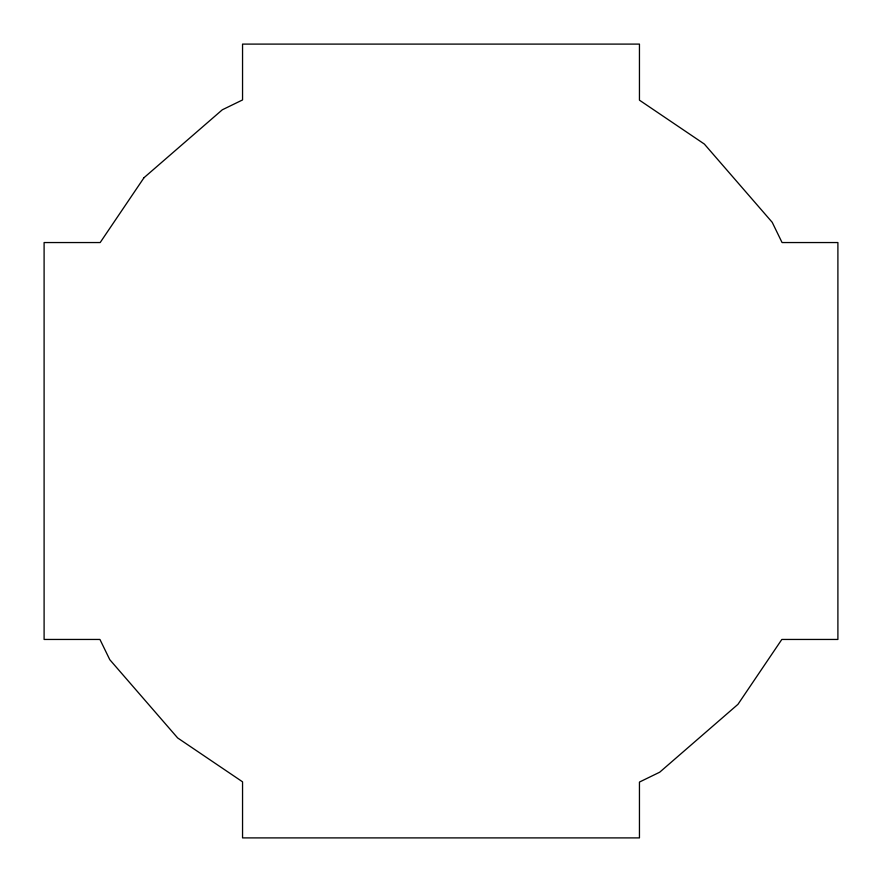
<?xml version="1.0" encoding="UTF-8"?>
<svg xmlns="http://www.w3.org/2000/svg" width="882" height="882" viewBox="0 0 882 882"><rect width="100%" height="100%" fill="white"/><g stroke="black" fill="none" stroke-linecap="round" stroke-linejoin="round"><path stroke-width="1.32" d="M144.042 177.668L100.173 242.55L44.1 242.55L44.1 639.45L99.942 639.45L109.787 659.692L177.668 737.958L242.55 781.827L242.55 837.9L639.45 837.9L639.45 782.058L659.692 772.213L737.958 704.332L781.827 639.45L837.9 639.45L837.9 242.55L782.058 242.55L772.213 222.308L704.332 144.042L639.45 100.173L639.45 44.1L242.55 44.1L242.55 99.942L222.308 109.787L144.042 177.668"/></g></svg>
